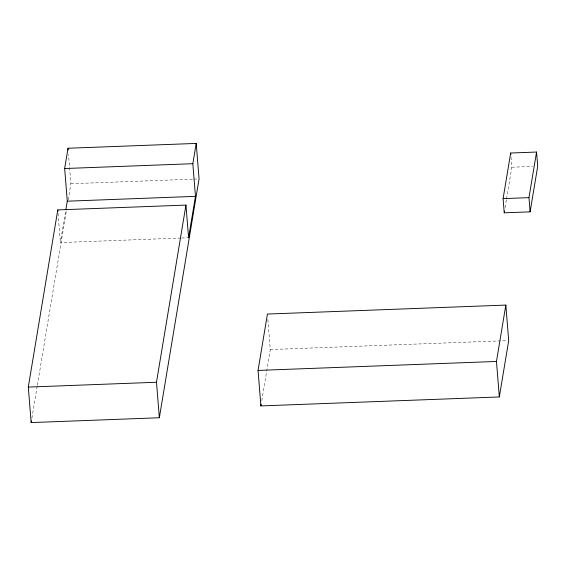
<?xml version="1.0" encoding="UTF-8"?>
<svg xmlns="http://www.w3.org/2000/svg" width="566" height="566" viewBox="0 0 566 566"><rect width="100%" height="100%" fill="white"/><g stroke="black" fill="none" stroke-linecap="round" stroke-linejoin="round"><path stroke-width="0.42" stroke-dasharray="2.83 2.12" d="M180.681 238.038L60.399 242.566L65.706 210.672M31.88 418.239L37.222 386.104M37.37 385.234L66.364 210.92M68.217 199.798L70.884 183.745L68.514 154.306M261.775 400.721L270.286 349.555L267.845 319.252M505.098 207.658L506.386 199.911M506.528 199.055L511.827 167.218L511.02 157.192M70.884 183.745L192.921 179.153M193.798 179.118L198.192 178.955M511.827 167.218L532.528 166.439M181.559 238.01L188.584 237.741M270.286 349.555L506.931 340.647M58.05 213.347L60.399 242.566"/><path stroke-width="0.85" d="M196.211 143.424L199.069 178.92L159.343 417.75L31.158 422.576L28.3 387.08L57.774 209.908L185.952 205.083L188.584 237.741L195.468 196.36L192.836 163.701L196.211 143.424L68.026 148.25L64.658 168.526L67.283 201.185L65.847 209.809M31.158 422.576L31.448 420.842M159.343 417.75L156.485 382.255L185.952 205.083M258.054 370.426L267.428 314.052L505.841 305.081L508.7 340.583L499.325 396.95L260.905 405.921L258.054 370.426L496.467 361.448L505.841 305.081M260.905 405.921L261.195 404.188M503.096 198.624L510.681 153.018L536.561 152.042L537.7 166.241L530.116 211.847L504.242 212.823L503.096 198.624L528.969 197.647L536.561 152.042M504.242 212.823L504.525 211.097M64.658 168.526L192.836 163.701M67.283 201.185L195.468 196.36M28.3 387.08L156.485 382.255M528.969 197.647L530.116 211.847M510.681 153.018L510.815 154.688M496.467 361.448L499.325 396.95M68.026 148.25L68.168 149.976M57.774 209.908L57.909 211.627"/></g></svg>
